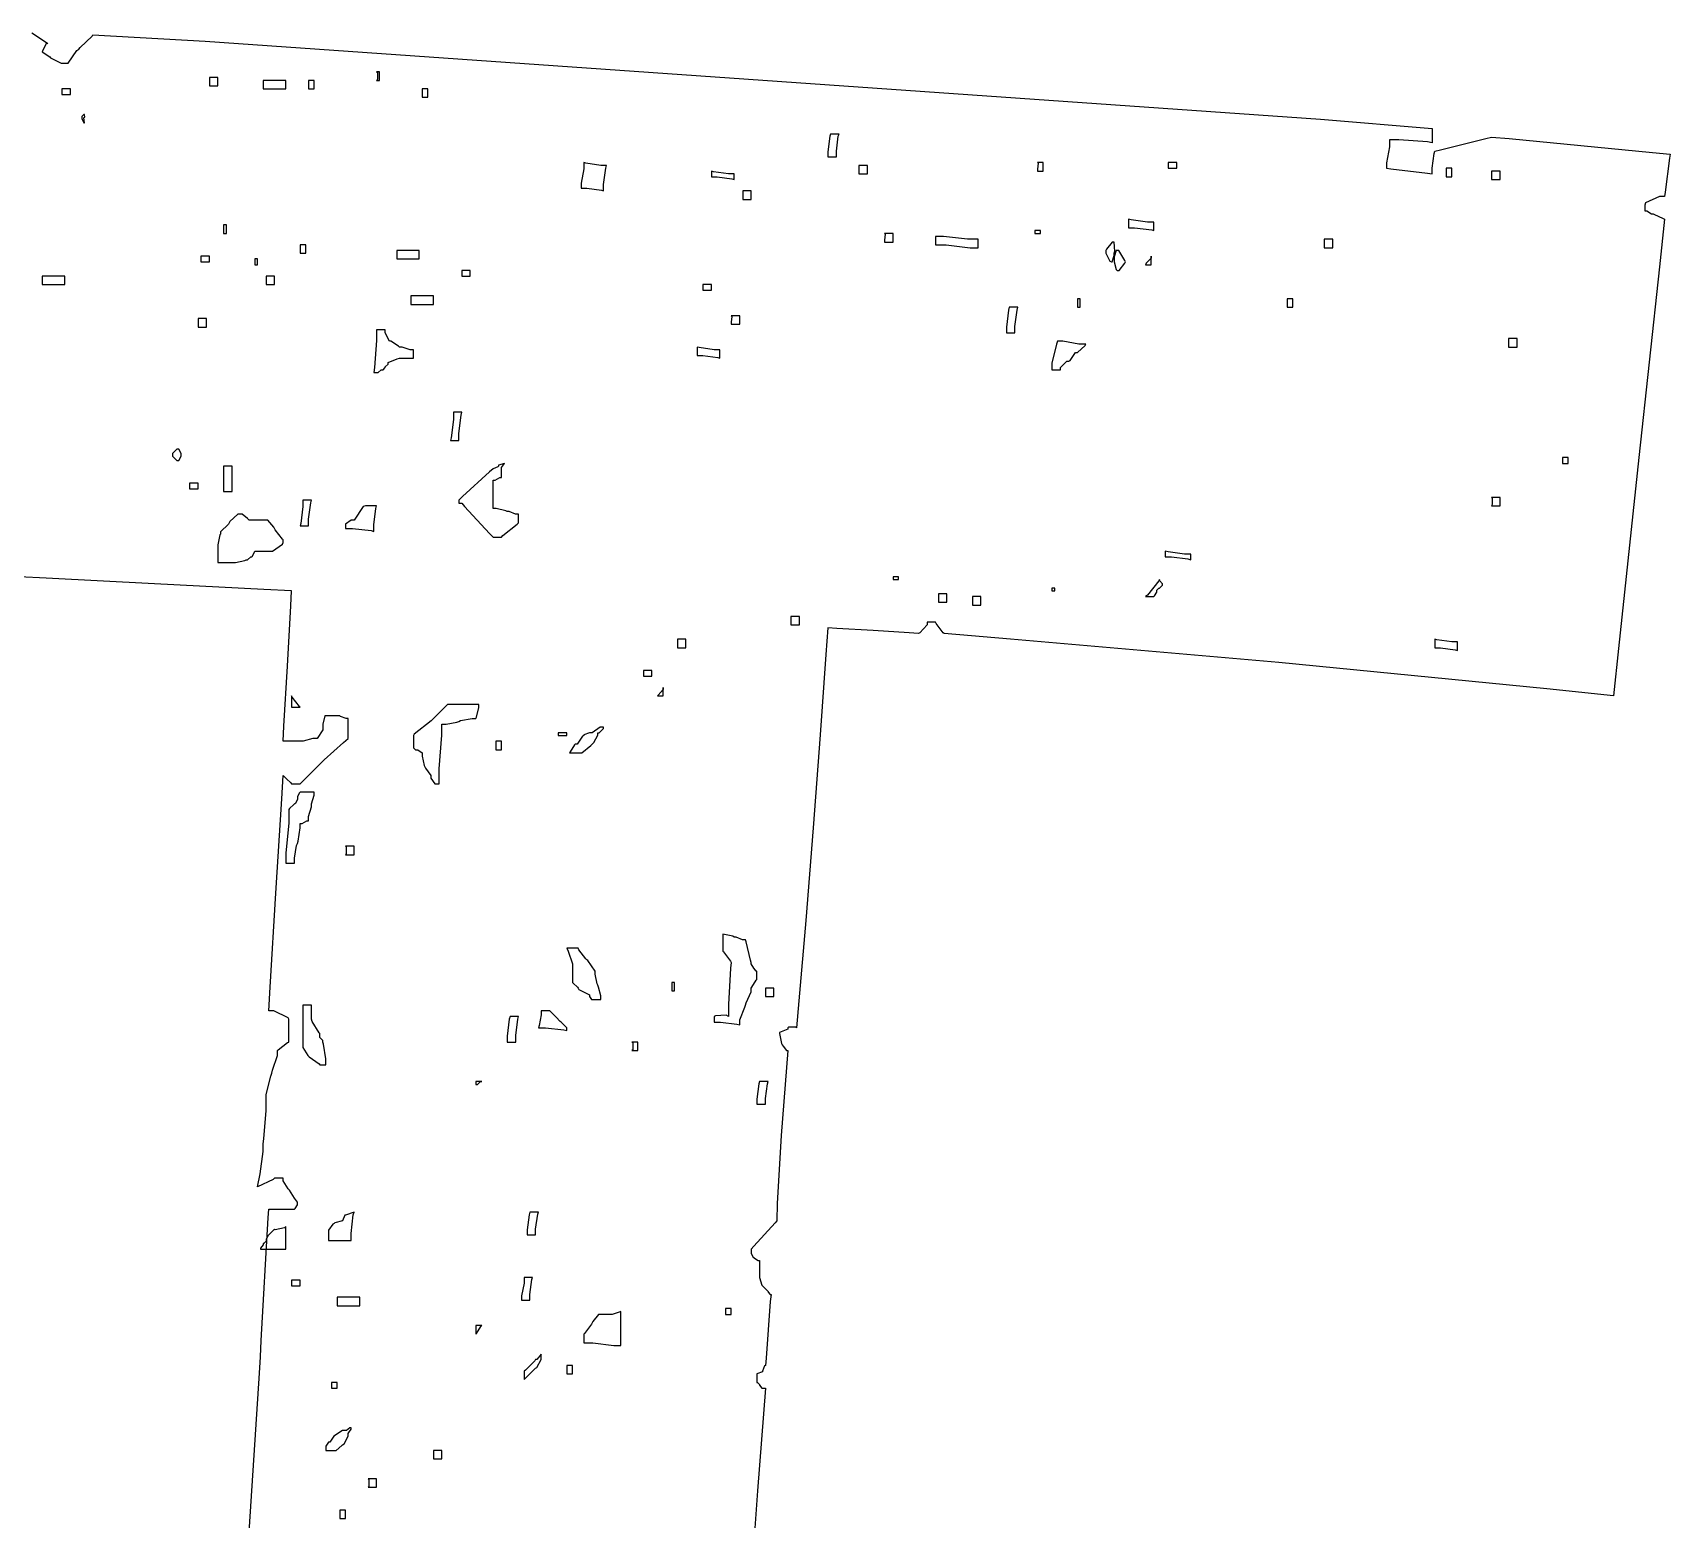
# Model space of a CAD drawing. Extents: x 54 to 303, y 49 to 296.
# Drawn here: x 193.07 to 213.43, y 277.7 to 296.18 of the extents above; entities that cross this region are included whole.
import ezdxf

# ---------------------------------------------------------------- set-up
doc = ezdxf.new("R2010")
doc.units = 0
doc.header["$MEASUREMENT"] = 0

msp = doc.modelspace()

# ---------------------------------------------------------------- linework, layer by layer
at = {"color": 7}
for points in [[(193.056, 296.184), (193.225, 296.069), (193.252, 296.051), (193.234, 296.051), (193.182, 295.945), (193.182, 295.945), (193.182, 295.945), (193.277, 295.884), (193.286, 295.874), (193.295, 295.866), (193.42, 295.804), (193.463, 295.804), (193.507, 295.804), (193.613, 295.964), (193.639, 295.981), (193.657, 295.999), (193.806, 296.14), (193.815, 296.157), (195.209, 296.078), (209.083, 295.108), (210.468, 294.992), (210.468, 294.948), (210.468, 294.849), (210.468, 294.816), (210.414, 294.826), (210.057, 294.852), (209.939, 294.852), (209.939, 294.764), (209.903, 294.565), (209.903, 294.499), (209.955, 294.491), (210.414, 294.439), (210.468, 294.429), (210.468, 294.499), (210.493, 294.684), (210.502, 294.71), (210.572, 294.728), (211.136, 294.87), (211.208, 294.886), (211.428, 294.87), (212.319, 294.782), (213.21, 294.694), (213.431, 294.676), (213.421, 294.623), (213.368, 294.2), (213.36, 294.146), (213.298, 294.146), (213.122, 294.068), (213.114, 294.04), (213.114, 294.004), (213.114, 293.97), (213.14, 293.97), (213.198, 293.934), (213.218, 293.934), (213.227, 293.926), (213.342, 293.873), (213.36, 293.864), (213.298, 293.274), (213.042, 290.901), (212.786, 288.528), (212.725, 287.937), (211.895, 288.025), (208.562, 288.352), (205.227, 288.642), (204.399, 288.713), (204.389, 288.723), (204.302, 288.838), (204.294, 288.855), (204.258, 288.855), (204.24, 288.855), (204.2, 288.855), (204.188, 288.855), (204.188, 288.82), (204.099, 288.723), (204.082, 288.713), (203.966, 288.723), (203.517, 288.749), (203.068, 288.776), (202.953, 288.785), (202.928, 288.452), (202.857, 287.452), (202.771, 286.297), (202.679, 285.144), (202.594, 284.143), (202.565, 283.81), (202.555, 283.819), (202.467, 283.819), (202.458, 283.81), (202.458, 283.793), (202.354, 283.753), (202.354, 283.74), (202.354, 283.74), (202.379, 283.615), (202.388, 283.597), (202.397, 283.581), (202.442, 283.527), (202.458, 283.527), (202.441, 283.317), (202.374, 282.47), (202.326, 281.623), (202.318, 281.41), (202.3, 281.384), (202.035, 281.094), (202.001, 281.058), (202.001, 281.023), (202.001, 281.006), (202.026, 280.952), (202.035, 280.952), (202.044, 280.943), (202.089, 280.917), (202.106, 280.917), (202.106, 280.873), (202.106, 280.774), (202.106, 280.741), (202.106, 280.706), (202.132, 280.609), (202.142, 280.599), (202.15, 280.591), (202.202, 280.538), (202.212, 280.529), (202.212, 280.52), (202.238, 280.494), (202.248, 280.494), (202.238, 280.406), (202.186, 279.701), (202.178, 279.612), (202.168, 279.604), (202.142, 279.54), (202.142, 279.54), (202.142, 279.532), (202.071, 279.506), (202.071, 279.506), (202.071, 279.47), (202.071, 279.454), (202.071, 279.414), (202.071, 279.4), (202.08, 279.4), (202.106, 279.374), (202.106, 279.364), (202.106, 279.364), (202.132, 279.33), (202.142, 279.33), (202.178, 279.33), (202.153, 279.01), (202.081, 278.05), (202, 276.949)], [(195.738, 277.223), (195.888, 279.514), (195.898, 279.717), (195.906, 279.921), (195.994, 281.446), (196.004, 281.553), (196.082, 281.553), (196.26, 281.553), (196.321, 281.553), (196.329, 281.562), (196.357, 281.608), (196.357, 281.623), (196.357, 281.641), (196.321, 281.693), (196.321, 281.693), (196.321, 281.693), (196.259, 281.791), (196.251, 281.799), (196.241, 281.809), (196.18, 281.908), (196.18, 281.94), (196.144, 281.94), (196.126, 281.94), (196.087, 281.94), (196.074, 281.94), (196.056, 281.923), (195.862, 281.833), (195.862, 281.833), (195.862, 281.833), (195.896, 281.994), (195.932, 282.271), (195.932, 282.363), (195.941, 282.435), (195.968, 282.777), (195.968, 282.892), (195.968, 282.98), (196.029, 283.21), (196.038, 283.245), (196.047, 283.281), (196.108, 283.466), (196.108, 283.527), (196.117, 283.537), (196.233, 283.625), (196.251, 283.633), (196.251, 283.677), (196.251, 283.777), (196.251, 283.81), (196.251, 283.837), (196.251, 283.896), (196.251, 283.916), (196.241, 283.934), (196.063, 284.022), (196.004, 284.022), (196.02, 284.313), (196.091, 285.485), (196.162, 286.658), (196.18, 286.949), (196.215, 286.915), (196.223, 286.906), (196.275, 286.854), (196.285, 286.844), (196.303, 286.844), (196.343, 286.844), (196.357, 286.844), (196.391, 286.844), (196.452, 286.906), (196.69, 287.14), (196.929, 287.356), (196.99, 287.408), (196.99, 287.47), (196.99, 287.609), (196.99, 287.654), (196.964, 287.654), (196.894, 287.682), (196.886, 287.69), (196.842, 287.69), (196.742, 287.69), (196.71, 287.69), (196.7, 287.69), (196.674, 287.586), (196.674, 287.55), (196.674, 287.515), (196.603, 287.408), (196.603, 287.408), (196.549, 287.408), (196.43, 287.373), (196.391, 287.373), (196.337, 287.373), (196.219, 287.373), (196.18, 287.373), (196.189, 287.559), (196.233, 288.308), (196.275, 289.057), (196.285, 289.242), (195.941, 289.26), (194.579, 289.331), (193.234, 289.402), (192.899, 289.418)]]:
    msp.add_lwpolyline(points, dxfattribs=at)
for points in [[(195.263, 295.522), (195.289, 295.522), (195.348, 295.522), (195.369, 295.522), (195.369, 295.549), (195.369, 295.608), (195.369, 295.628), (195.341, 295.628), (195.282, 295.628), (195.263, 295.628), (195.263, 295.602), (195.263, 295.542), (195.263, 295.522)], [(195.932, 295.487), (196.003, 295.487), (196.161, 295.487), (196.215, 295.487), (196.215, 295.513), (196.215, 295.573), (196.215, 295.592), (196.143, 295.592), (195.985, 295.592), (195.932, 295.592), (195.932, 295.566), (195.932, 295.508), (195.932, 295.487)], [(196.497, 295.487), (196.514, 295.487), (196.554, 295.487), (196.567, 295.487), (196.567, 295.513), (196.567, 295.573), (196.567, 295.592), (196.549, 295.592), (196.51, 295.592), (196.497, 295.592), (196.497, 295.566), (196.497, 295.508), (196.497, 295.487)], [(197.343, 295.592), (197.379, 295.592), (197.379, 295.62), (197.379, 295.679), (197.379, 295.698), (197.343, 295.698), (197.352, 295.69), (197.352, 295.602), (197.343, 295.592)], [(193.428, 295.415), (193.455, 295.415), (193.514, 295.415), (193.535, 295.415), (193.535, 295.433), (193.535, 295.475), (193.535, 295.487), (193.507, 295.487), (193.447, 295.487), (193.428, 295.487), (193.428, 295.469), (193.428, 295.43), (193.428, 295.415)], [(197.908, 295.381), (197.925, 295.381), (197.965, 295.381), (197.979, 295.381), (197.979, 295.409), (197.979, 295.468), (197.979, 295.487), (197.961, 295.487), (197.921, 295.487), (197.908, 295.487), (197.908, 295.461), (197.908, 295.402), (197.908, 295.381)], [(193.711, 295.135), (193.713, 295.136), (193.711, 295.169), (193.711, 295.169), (193.701, 295.169), (193.675, 295.144), (193.675, 295.135), (193.675, 295.117), (193.701, 295.063), (193.711, 295.063), (193.711, 295.063), (193.701, 295.126), (193.711, 295.135)], [(202.953, 294.64), (202.98, 294.64), (203.039, 294.64), (203.06, 294.64), (203.06, 294.711), (203.084, 294.896), (203.094, 294.922), (203.066, 294.922), (203.007, 294.922), (202.988, 294.922), (202.978, 294.896), (202.953, 294.705), (202.953, 294.64)], [(199.885, 294.253), (199.955, 294.253), (200.139, 294.226), (200.165, 294.217), (200.165, 294.297), (200.192, 294.499), (200.201, 294.533), (200.13, 294.533), (199.945, 294.561), (199.919, 294.569), (199.919, 294.491), (199.885, 294.313), (199.885, 294.253)], [(203.34, 294.429), (203.367, 294.429), (203.426, 294.429), (203.447, 294.429), (203.447, 294.455), (203.447, 294.514), (203.447, 294.533), (203.419, 294.533), (203.36, 294.533), (203.34, 294.533), (203.34, 294.507), (203.34, 294.449), (203.34, 294.429)], [(205.563, 294.463), (205.58, 294.463), (205.62, 294.463), (205.633, 294.463), (205.633, 294.491), (205.633, 294.55), (205.633, 294.569), (205.616, 294.569), (205.576, 294.569), (205.563, 294.569), (205.572, 294.561), (205.563, 294.488), (205.563, 294.463)], [(207.187, 294.499), (207.213, 294.499), (207.272, 294.499), (207.293, 294.499), (207.293, 294.517), (207.293, 294.557), (207.293, 294.569), (207.265, 294.569), (207.206, 294.569), (207.187, 294.569), (207.187, 294.569), (207.187, 294.517), (207.187, 294.499)], [(210.644, 294.393), (210.661, 294.393), (210.701, 294.393), (210.715, 294.393), (210.715, 294.421), (210.715, 294.48), (210.715, 294.499), (210.697, 294.499), (210.657, 294.499), (210.644, 294.499), (210.644, 294.473), (210.644, 294.414), (210.644, 294.393)], [(201.506, 294.393), (201.577, 294.393), (201.761, 294.367), (201.789, 294.357), (201.789, 294.375), (201.789, 294.416), (201.789, 294.429), (201.717, 294.429), (201.532, 294.455), (201.506, 294.463), (201.506, 294.447), (201.506, 294.407), (201.506, 294.393)], [(211.208, 294.357), (211.234, 294.357), (211.293, 294.357), (211.314, 294.357), (211.314, 294.385), (211.314, 294.444), (211.314, 294.463), (211.286, 294.463), (211.227, 294.463), (211.208, 294.463), (211.208, 294.437), (211.208, 294.378), (211.208, 294.357)], [(201.895, 294.11), (201.921, 294.11), (201.98, 294.11), (202.001, 294.11), (202.001, 294.138), (202.001, 294.197), (202.001, 294.217), (201.973, 294.217), (201.914, 294.217), (201.895, 294.217), (201.895, 294.191), (201.895, 294.131), (201.895, 294.11)], [(195.439, 293.688), (195.475, 293.688), (195.475, 293.715), (195.475, 293.774), (195.475, 293.794), (195.439, 293.794), (195.439, 293.768), (195.439, 293.708), (195.439, 293.688)], [(203.659, 293.581), (203.685, 293.581), (203.744, 293.581), (203.765, 293.581), (203.765, 293.609), (203.765, 293.668), (203.765, 293.688), (203.737, 293.688), (203.678, 293.688), (203.659, 293.688), (203.667, 293.679), (203.659, 293.606), (203.659, 293.581)], [(205.529, 293.688), (205.545, 293.688), (205.585, 293.688), (205.599, 293.688), (205.599, 293.723), (205.581, 293.723), (205.541, 293.723), (205.529, 293.723), (205.529, 293.723), (205.529, 293.688), (205.529, 293.688)], [(206.692, 293.758), (206.77, 293.758), (206.983, 293.733), (207.01, 293.723), (207.01, 293.75), (207.01, 293.809), (207.01, 293.828), (206.93, 293.828), (206.726, 293.856), (206.692, 293.864), (206.692, 293.838), (206.692, 293.779), (206.692, 293.758)], [(196.391, 293.441), (196.408, 293.441), (196.447, 293.441), (196.461, 293.441), (196.461, 293.468), (196.461, 293.528), (196.461, 293.547), (196.444, 293.547), (196.403, 293.547), (196.391, 293.547), (196.391, 293.521), (196.391, 293.461), (196.391, 293.441)], [(197.592, 293.371), (197.662, 293.371), (197.819, 293.371), (197.872, 293.371), (197.872, 293.397), (197.872, 293.456), (197.872, 293.475), (197.802, 293.475), (197.644, 293.475), (197.592, 293.475), (197.592, 293.449), (197.592, 293.391), (197.592, 293.371)], [(204.294, 293.547), (204.427, 293.547), (204.724, 293.511), (204.823, 293.511), (204.823, 293.539), (204.823, 293.598), (204.823, 293.617), (204.691, 293.617), (204.393, 293.652), (204.294, 293.652), (204.294, 293.625), (204.294, 293.568), (204.294, 293.547)], [(206.515, 293.581), (206.489, 293.581), (206.419, 293.493), (206.411, 293.475), (206.411, 293.441), (206.463, 293.344), (206.481, 293.335), (206.489, 293.335), (206.515, 293.415), (206.515, 293.441), (206.524, 293.468), (206.517, 293.581), (206.515, 293.581)], [(206.551, 293.475), (206.542, 293.475), (206.515, 293.397), (206.515, 293.371), (206.515, 293.336), (206.542, 293.238), (206.551, 293.229), (206.577, 293.229), (206.648, 293.318), (206.658, 293.335), (206.648, 293.353), (206.575, 293.475), (206.551, 293.475)], [(209.127, 293.511), (209.153, 293.511), (209.212, 293.511), (209.233, 293.511), (209.233, 293.539), (209.233, 293.598), (209.233, 293.617), (209.205, 293.617), (209.146, 293.617), (209.127, 293.617), (209.127, 293.591), (209.127, 293.532), (209.127, 293.511)], [(195.156, 293.335), (195.182, 293.335), (195.242, 293.335), (195.263, 293.335), (195.263, 293.353), (195.263, 293.393), (195.263, 293.405), (195.235, 293.405), (195.176, 293.405), (195.156, 293.405), (195.156, 293.405), (195.156, 293.353), (195.156, 293.335)], [(195.828, 293.299), (195.862, 293.299), (195.862, 293.317), (195.862, 293.358), (195.862, 293.371), (195.828, 293.371), (195.828, 293.371), (195.828, 293.317), (195.828, 293.299)], [(206.904, 293.299), (206.921, 293.299), (206.961, 293.299), (206.974, 293.299), (206.974, 293.327), (206.974, 293.386), (206.974, 293.405), (206.974, 293.379), (206.912, 293.317), (206.904, 293.299)], [(193.182, 293.052), (193.252, 293.052), (193.409, 293.052), (193.463, 293.052), (193.463, 293.08), (193.463, 293.139), (193.463, 293.158), (193.392, 293.158), (193.234, 293.158), (193.182, 293.158), (193.182, 293.132), (193.182, 293.073), (193.182, 293.052)], [(195.968, 293.052), (195.994, 293.052), (196.053, 293.052), (196.074, 293.052), (196.074, 293.08), (196.074, 293.139), (196.074, 293.158), (196.047, 293.158), (195.987, 293.158), (195.968, 293.158), (195.968, 293.132), (195.968, 293.073), (195.968, 293.052)], [(198.402, 293.158), (198.428, 293.158), (198.487, 293.158), (198.508, 293.158), (198.508, 293.176), (198.508, 293.216), (198.508, 293.229), (198.48, 293.229), (198.421, 293.229), (198.402, 293.229), (198.402, 293.229), (198.402, 293.176), (198.402, 293.158)], [(197.768, 292.806), (197.838, 292.806), (197.995, 292.806), (198.049, 292.806), (198.049, 292.833), (198.049, 292.892), (198.049, 292.912), (197.979, 292.912), (197.82, 292.912), (197.768, 292.912), (197.768, 292.886), (197.768, 292.826), (197.768, 292.806)], [(201.4, 292.982), (201.427, 292.982), (201.486, 292.982), (201.506, 292.982), (201.506, 293), (201.506, 293.04), (201.506, 293.052), (201.479, 293.052), (201.42, 293.052), (201.4, 293.052), (201.4, 293.036), (201.4, 292.996), (201.4, 292.982)], [(206.058, 292.77), (206.092, 292.77), (206.092, 292.797), (206.092, 292.857), (206.092, 292.876), (206.058, 292.876), (206.058, 292.85), (206.058, 292.79), (206.058, 292.77)], [(208.668, 292.77), (208.685, 292.77), (208.724, 292.77), (208.738, 292.77), (208.738, 292.797), (208.738, 292.857), (208.738, 292.876), (208.72, 292.876), (208.68, 292.876), (208.668, 292.876), (208.668, 292.85), (208.668, 292.79), (208.668, 292.77)], [(201.753, 292.559), (201.779, 292.559), (201.839, 292.559), (201.859, 292.559), (201.859, 292.586), (201.859, 292.646), (201.859, 292.665), (201.832, 292.665), (201.772, 292.665), (201.753, 292.665), (201.761, 292.657), (201.753, 292.584), (201.753, 292.559)], [(205.176, 292.453), (205.202, 292.453), (205.26, 292.453), (205.281, 292.453), (205.281, 292.533), (205.307, 292.735), (205.317, 292.77), (205.289, 292.77), (205.23, 292.77), (205.21, 292.77), (205.201, 292.735), (205.176, 292.524), (205.176, 292.453)], [(195.122, 292.523), (195.148, 292.523), (195.206, 292.523), (195.227, 292.523), (195.227, 292.55), (195.227, 292.61), (195.227, 292.629), (195.2, 292.629), (195.141, 292.629), (195.122, 292.629), (195.122, 292.603), (195.122, 292.544), (195.122, 292.523)], [(197.309, 291.96), (197.343, 291.96), (197.361, 291.96), (197.401, 291.994), (197.415, 291.994), (197.423, 291.994), (197.449, 292.021), (197.449, 292.03), (197.485, 292.064), (197.485, 292.082), (197.598, 292.128), (197.626, 292.136), (197.67, 292.136), (197.769, 292.136), (197.802, 292.136), (197.802, 292.154), (197.802, 292.194), (197.802, 292.206), (197.802, 292.24), (197.758, 292.24), (197.659, 292.276), (197.626, 292.276), (197.616, 292.286), (197.52, 292.347), (197.52, 292.347), (197.502, 292.347), (197.449, 292.454), (197.449, 292.489), (197.431, 292.489), (197.392, 292.489), (197.379, 292.489), (197.343, 292.489), (197.343, 292.356), (197.317, 292.021), (197.309, 291.96)], [(201.33, 292.17), (201.4, 292.17), (201.585, 292.146), (201.613, 292.136), (201.613, 292.162), (201.613, 292.221), (201.613, 292.24), (201.541, 292.24), (201.356, 292.268), (201.33, 292.276), (201.33, 292.25), (201.33, 292.191), (201.33, 292.17)], [(205.74, 291.994), (205.766, 291.994), (205.825, 291.994), (205.846, 291.994), (205.846, 292.021), (205.925, 292.1), (205.952, 292.1), (205.969, 292.11), (206.035, 292.206), (206.058, 292.206), (206.058, 292.206), (206.153, 292.294), (206.163, 292.312), (206.074, 292.312), (205.876, 292.347), (205.81, 292.347), (205.8, 292.312), (205.74, 292.074), (205.74, 291.994)], [(211.42, 292.276), (211.446, 292.276), (211.505, 292.276), (211.526, 292.276), (211.526, 292.304), (211.526, 292.363), (211.526, 292.383), (211.498, 292.383), (211.439, 292.383), (211.42, 292.383), (211.42, 292.356), (211.42, 292.297), (211.42, 292.276)], [(198.261, 291.112), (198.287, 291.112), (198.346, 291.112), (198.367, 291.112), (198.367, 291.2), (198.392, 291.43), (198.402, 291.465), (198.375, 291.465), (198.316, 291.465), (198.297, 291.465), (198.297, 291.376), (198.269, 291.148), (198.261, 291.112)], [(194.874, 291.006), (194.856, 291.006), (194.804, 290.953), (194.804, 290.935), (194.804, 290.919), (194.856, 290.865), (194.874, 290.865), (194.882, 290.865), (194.91, 290.919), (194.91, 290.935), (194.91, 290.953), (194.882, 291.006), (194.874, 291.006)], [(198.402, 290.336), (198.436, 290.292), (198.746, 289.957), (198.79, 289.913), (198.826, 289.913), (198.842, 289.913), (198.883, 289.913), (198.896, 289.913), (198.913, 289.931), (199.089, 290.073), (199.107, 290.09), (199.107, 290.108), (199.107, 290.147), (199.107, 290.16), (199.107, 290.196), (199.071, 290.196), (198.993, 290.23), (198.967, 290.23), (198.949, 290.24), (198.829, 290.266), (198.79, 290.266), (198.79, 290.31), (198.79, 290.409), (198.79, 290.442), (198.79, 290.486), (198.79, 290.586), (198.79, 290.619), (198.816, 290.619), (198.876, 290.653), (198.896, 290.653), (198.896, 290.681), (198.896, 290.74), (198.896, 290.759), (198.896, 290.777), (198.931, 290.829), (198.931, 290.829), (198.931, 290.829), (198.86, 290.805), (198.86, 290.795), (198.851, 290.787), (198.79, 290.759), (198.79, 290.759), (198.746, 290.725), (198.411, 290.416), (198.367, 290.372), (198.367, 290.336), (198.367, 290.336), (198.402, 290.336), (198.402, 290.336)], [(212.09, 290.829), (212.106, 290.829), (212.146, 290.829), (212.16, 290.829), (212.16, 290.847), (212.16, 290.889), (212.16, 290.901), (212.142, 290.901), (212.102, 290.901), (212.09, 290.901), (212.09, 290.901), (212.09, 290.847), (212.09, 290.829)], [(195.439, 290.477), (195.465, 290.477), (195.524, 290.477), (195.545, 290.477), (195.545, 290.557), (195.545, 290.736), (195.545, 290.795), (195.518, 290.795), (195.458, 290.795), (195.439, 290.795), (195.439, 290.716), (195.439, 290.537), (195.439, 290.477)], [(195.016, 290.513), (195.042, 290.513), (195.101, 290.513), (195.122, 290.513), (195.122, 290.531), (195.122, 290.57), (195.122, 290.583), (195.094, 290.583), (195.035, 290.583), (195.016, 290.583), (195.016, 290.566), (195.016, 290.526), (195.016, 290.513)], [(211.208, 290.3), (211.234, 290.3), (211.293, 290.3), (211.314, 290.3), (211.314, 290.328), (211.314, 290.387), (211.314, 290.406), (211.286, 290.406), (211.227, 290.406), (211.208, 290.406), (211.216, 290.398), (211.216, 290.318), (211.208, 290.3)], [(196.391, 290.054), (196.417, 290.054), (196.476, 290.054), (196.497, 290.054), (196.497, 290.134), (196.523, 290.338), (196.533, 290.372), (196.505, 290.372), (196.446, 290.372), (196.427, 290.372), (196.427, 290.293), (196.4, 290.081), (196.391, 290.054)], [(197.203, 290.3), (197.175, 290.292), (197.063, 290.124), (197.026, 290.124), (197.026, 290.124), (196.956, 290.072), (196.956, 290.054), (196.956, 290.019), (197.044, 290.019), (197.273, 289.993), (197.309, 289.983), (197.309, 290.063), (197.334, 290.266), (197.343, 290.3), (197.308, 290.3), (197.229, 290.3), (197.203, 290.3)], [(195.651, 290.196), (195.615, 290.196), (195.518, 290.108), (195.509, 290.09), (195.5, 290.073), (195.403, 289.979), (195.403, 289.947), (195.393, 289.939), (195.369, 289.814), (195.369, 289.771), (195.369, 289.727), (195.369, 289.628), (195.369, 289.595), (195.413, 289.595), (195.512, 289.595), (195.545, 289.595), (195.589, 289.595), (195.703, 289.622), (195.721, 289.631), (195.738, 289.631), (195.778, 289.667), (195.792, 289.667), (195.8, 289.676), (195.828, 289.737), (195.828, 289.737), (195.828, 289.737), (195.96, 289.737), (196.004, 289.737), (196.048, 289.737), (196.171, 289.825), (196.18, 289.843), (196.18, 289.877), (196.171, 289.887), (196.082, 290.001), (196.074, 290.019), (196.064, 290.037), (195.991, 290.124), (195.968, 290.124), (195.914, 290.124), (195.794, 290.124), (195.756, 290.124), (195.738, 290.142), (195.672, 290.196), (195.651, 290.196)], [(207.151, 289.667), (207.229, 289.667), (207.433, 289.64), (207.469, 289.631), (207.469, 289.649), (207.469, 289.688), (207.469, 289.701), (207.389, 289.701), (207.185, 289.728), (207.151, 289.737), (207.151, 289.737), (207.151, 289.684), (207.151, 289.667)], [(203.765, 289.384), (203.781, 289.384), (203.822, 289.384), (203.835, 289.384), (203.835, 289.418), (203.817, 289.418), (203.778, 289.418), (203.765, 289.418), (203.765, 289.418), (203.765, 289.393), (203.765, 289.384)], [(204.329, 289.101), (204.355, 289.101), (204.414, 289.101), (204.435, 289.101), (204.435, 289.129), (204.435, 289.188), (204.435, 289.208), (204.407, 289.208), (204.348, 289.208), (204.329, 289.208), (204.329, 289.181), (204.329, 289.122), (204.329, 289.101)], [(205.74, 289.242), (205.776, 289.242), (205.776, 289.278), (205.74, 289.278), (205.74, 289.278), (205.74, 289.242), (205.74, 289.242)], [(206.904, 289.172), (206.921, 289.172), (206.961, 289.172), (206.974, 289.172), (207.01, 289.172), (207.018, 289.181), (207.045, 289.227), (207.045, 289.242), (207.045, 289.252), (207.071, 289.278), (207.081, 289.278), (207.117, 289.314), (207.117, 289.331), (207.081, 289.372), (207.081, 289.384), (207.071, 289.367), (206.93, 289.19), (206.904, 289.172)], [(204.752, 289.065), (204.778, 289.065), (204.837, 289.065), (204.858, 289.065), (204.858, 289.093), (204.858, 289.153), (204.858, 289.172), (204.83, 289.172), (204.771, 289.172), (204.752, 289.172), (204.752, 289.145), (204.752, 289.086), (204.752, 289.065)], [(202.494, 288.819), (202.521, 288.819), (202.58, 288.819), (202.601, 288.819), (202.601, 288.846), (202.601, 288.906), (202.601, 288.925), (202.573, 288.925), (202.514, 288.925), (202.494, 288.925), (202.494, 288.899), (202.494, 288.84), (202.494, 288.819)], [(201.083, 288.536), (201.109, 288.536), (201.169, 288.536), (201.19, 288.536), (201.19, 288.564), (201.19, 288.623), (201.19, 288.642), (201.162, 288.642), (201.103, 288.642), (201.083, 288.642), (201.083, 288.616), (201.083, 288.557), (201.083, 288.536)], [(210.502, 288.536), (210.572, 288.536), (210.757, 288.512), (210.785, 288.502), (210.785, 288.53), (210.785, 288.589), (210.785, 288.608), (210.713, 288.608), (210.528, 288.634), (210.502, 288.642), (210.502, 288.616), (210.502, 288.557), (210.502, 288.536)], [(200.66, 288.183), (200.686, 288.183), (200.746, 288.183), (200.767, 288.183), (200.767, 288.201), (200.767, 288.243), (200.767, 288.255), (200.739, 288.255), (200.679, 288.255), (200.66, 288.255), (200.66, 288.255), (200.66, 288.201), (200.66, 288.183)], [(200.837, 287.937), (200.853, 287.937), (200.893, 287.937), (200.907, 287.937), (200.907, 287.964), (200.907, 288.024), (200.907, 288.043), (200.907, 288.017), (200.845, 287.947), (200.837, 287.937)], [(196.285, 287.796), (196.311, 287.796), (196.371, 287.796), (196.391, 287.796), (196.382, 287.806), (196.293, 287.92), (196.285, 287.937), (196.285, 287.903), (196.285, 287.824), (196.285, 287.796)], [(197.802, 287.302), (197.802, 287.293), (197.828, 287.267), (197.838, 287.267), (197.855, 287.267), (197.908, 287.231), (197.908, 287.231), (197.908, 287.187), (197.934, 287.073), (197.944, 287.055), (197.952, 287.038), (198.015, 286.946), (198.015, 286.915), (198.015, 286.915), (198.067, 286.844), (198.085, 286.844), (198.121, 286.844), (198.121, 287.03), (198.155, 287.447), (198.155, 287.584), (198.207, 287.584), (198.34, 287.612), (198.367, 287.62), (198.384, 287.63), (198.529, 287.654), (198.578, 287.654), (198.586, 287.672), (198.614, 287.792), (198.614, 287.831), (198.57, 287.831), (198.471, 287.831), (198.438, 287.831), (198.384, 287.831), (198.225, 287.831), (198.225, 287.831), (198.225, 287.831), (198.075, 287.682), (198.049, 287.654), (198.023, 287.628), (197.811, 287.462), (197.802, 287.444), (197.802, 287.408), (197.802, 287.382), (197.802, 287.322), (197.802, 287.302)], [(198.826, 287.267), (198.842, 287.267), (198.883, 287.267), (198.896, 287.267), (198.896, 287.295), (198.896, 287.354), (198.896, 287.373), (198.878, 287.373), (198.839, 287.373), (198.826, 287.373), (198.826, 287.347), (198.826, 287.288), (198.826, 287.267)], [(199.602, 287.444), (199.628, 287.444), (199.687, 287.444), (199.708, 287.444), (199.708, 287.478), (199.68, 287.478), (199.621, 287.478), (199.602, 287.478), (199.602, 287.478), (199.602, 287.453), (199.602, 287.444)], [(200.165, 287.55), (200.121, 287.55), (200.022, 287.478), (199.989, 287.478), (199.989, 287.478), (199.919, 287.453), (199.919, 287.444), (199.901, 287.435), (199.835, 287.338), (199.813, 287.338), (199.803, 287.329), (199.751, 287.241), (199.742, 287.231), (199.769, 287.231), (199.828, 287.231), (199.849, 287.231), (199.893, 287.231), (200.007, 287.321), (200.025, 287.338), (200.042, 287.356), (200.095, 287.448), (200.095, 287.478), (200.112, 287.478), (200.165, 287.532), (200.165, 287.55)], [(196.391, 286.738), (196.382, 286.73), (196.357, 286.684), (196.357, 286.668), (196.357, 286.65), (196.329, 286.596), (196.321, 286.596), (196.311, 286.588), (196.259, 286.536), (196.251, 286.526), (196.251, 286.359), (196.215, 285.983), (196.215, 285.856), (196.241, 285.856), (196.3, 285.856), (196.321, 285.856), (196.321, 285.918), (196.347, 286.077), (196.357, 286.103), (196.365, 286.13), (196.391, 286.296), (196.391, 286.349), (196.417, 286.349), (196.476, 286.385), (196.497, 286.385), (196.497, 286.439), (196.533, 286.558), (196.533, 286.596), (196.533, 286.596), (196.567, 286.704), (196.567, 286.738), (196.523, 286.738), (196.424, 286.738), (196.391, 286.738)], [(196.956, 285.962), (196.982, 285.962), (197.042, 285.962), (197.062, 285.962), (197.062, 285.988), (197.062, 286.048), (197.062, 286.067), (197.035, 286.067), (196.975, 286.067), (196.956, 286.067), (196.964, 286.059), (196.964, 285.972), (196.956, 285.962)], [(201.542, 283.95), (201.542, 283.934), (201.542, 283.894), (201.542, 283.88), (201.621, 283.88), (201.823, 283.855), (201.859, 283.846), (201.859, 283.907), (201.92, 284.066), (201.929, 284.092), (201.938, 284.12), (202.001, 284.258), (202.001, 284.303), (202.009, 284.313), (202.062, 284.401), (202.071, 284.409), (202.071, 284.445), (202.071, 284.463), (202.071, 284.503), (202.071, 284.515), (202.062, 284.515), (202.035, 284.551), (202.035, 284.551), (202.035, 284.551), (202.001, 284.605), (202.001, 284.621), (201.991, 284.649), (201.938, 284.878), (201.929, 284.904), (201.894, 284.904), (201.815, 284.938), (201.789, 284.938), (201.771, 284.948), (201.648, 284.974), (201.648, 284.974), (201.648, 284.922), (201.648, 284.802), (201.648, 284.762), (201.657, 284.754), (201.743, 284.639), (201.753, 284.621), (201.743, 284.551), (201.719, 284.1), (201.719, 283.95), (201.691, 283.968), (201.559, 283.96), (201.542, 283.95)], [(199.778, 284.551), (199.778, 284.525), (199.778, 284.445), (199.778, 284.445), (199.778, 284.429), (199.778, 284.375), (199.778, 284.375), (199.787, 284.366), (199.839, 284.313), (199.849, 284.303), (199.857, 284.287), (199.989, 284.22), (199.989, 284.198), (199.989, 284.198), (200.015, 284.163), (200.025, 284.163), (200.051, 284.163), (200.11, 284.163), (200.131, 284.163), (200.131, 284.207), (200.104, 284.313), (200.095, 284.339), (200.086, 284.357), (200.061, 284.477), (200.061, 284.515), (200.061, 284.515), (199.971, 284.648), (199.955, 284.656), (199.945, 284.666), (199.857, 284.781), (199.849, 284.798), (199.813, 284.798), (199.734, 284.798), (199.708, 284.798), (199.724, 284.763), (199.778, 284.605), (199.778, 284.551)], [(201.013, 284.269), (201.047, 284.269), (201.047, 284.296), (201.047, 284.355), (201.047, 284.375), (201.013, 284.375), (201.013, 284.348), (201.013, 284.289), (201.013, 284.269)], [(202.178, 284.198), (202.204, 284.198), (202.262, 284.198), (202.282, 284.198), (202.282, 284.225), (202.282, 284.284), (202.282, 284.303), (202.256, 284.303), (202.197, 284.303), (202.178, 284.303), (202.178, 284.277), (202.178, 284.219), (202.178, 284.198)], [(196.427, 284.092), (196.427, 284.032), (196.427, 283.892), (196.427, 283.846), (196.427, 283.784), (196.427, 283.644), (196.427, 283.597), (196.427, 283.563), (196.488, 283.466), (196.497, 283.457), (196.505, 283.449), (196.628, 283.361), (196.638, 283.351), (196.656, 283.351), (196.696, 283.351), (196.71, 283.351), (196.71, 283.422), (196.682, 283.607), (196.674, 283.633), (196.674, 283.651), (196.638, 283.691), (196.638, 283.704), (196.638, 283.74), (196.628, 283.749), (196.541, 283.89), (196.533, 283.916), (196.533, 283.96), (196.533, 284.059), (196.533, 284.092), (196.533, 284.092), (196.453, 284.092), (196.427, 284.092)], [(198.967, 283.633), (198.993, 283.633), (199.052, 283.633), (199.073, 283.633), (199.073, 283.713), (199.098, 283.916), (199.107, 283.95), (199.081, 283.95), (199.022, 283.95), (199.003, 283.95), (198.993, 283.916), (198.967, 283.705), (198.967, 283.633)], [(199.355, 283.81), (199.444, 283.81), (199.672, 283.784), (199.708, 283.774), (199.708, 283.81), (199.698, 283.819), (199.645, 283.872), (199.636, 283.88), (199.627, 283.89), (199.575, 283.942), (199.566, 283.95), (199.557, 283.96), (199.504, 284.014), (199.496, 284.022), (199.46, 284.022), (199.442, 284.022), (199.402, 284.022), (199.39, 284.022), (199.39, 283.97), (199.364, 283.837), (199.355, 283.81)], [(200.518, 283.527), (200.536, 283.527), (200.576, 283.527), (200.59, 283.527), (200.59, 283.555), (200.59, 283.614), (200.59, 283.633), (200.572, 283.633), (200.531, 283.633), (200.518, 283.633), (200.527, 283.625), (200.527, 283.537), (200.518, 283.527)], [(198.578, 283.104), (198.596, 283.104), (198.636, 283.14), (198.65, 283.14), (198.632, 283.14), (198.591, 283.14), (198.578, 283.14), (198.578, 283.14), (198.578, 283.104), (198.578, 283.104)], [(202.071, 282.858), (202.098, 282.858), (202.157, 282.858), (202.178, 282.858), (202.178, 282.929), (202.202, 283.114), (202.212, 283.14), (202.184, 283.14), (202.125, 283.14), (202.106, 283.14), (202.096, 283.114), (202.071, 282.922), (202.071, 282.858)], [(196.956, 281.481), (196.946, 281.481), (196.92, 281.41), (196.92, 281.41), (196.92, 281.41), (196.822, 281.386), (196.814, 281.376), (196.796, 281.368), (196.744, 281.295), (196.744, 281.27), (196.744, 281.244), (196.744, 281.185), (196.744, 281.164), (196.814, 281.164), (196.973, 281.164), (197.026, 281.164), (197.026, 281.252), (197.052, 281.482), (197.062, 281.517), (197.062, 281.517), (196.956, 281.481), (196.956, 281.481)], [(199.213, 281.234), (199.239, 281.234), (199.299, 281.234), (199.319, 281.234), (199.319, 281.306), (199.346, 281.491), (199.355, 281.517), (199.328, 281.517), (199.268, 281.517), (199.249, 281.517), (199.239, 281.482), (199.213, 281.296), (199.213, 281.234)], [(196.074, 281.304), (196.064, 281.296), (196.012, 281.244), (196.004, 281.234), (195.994, 281.226), (195.968, 281.18), (195.968, 281.164), (195.968, 281.156), (195.941, 281.128), (195.932, 281.128), (195.932, 281.112), (195.898, 281.071), (195.898, 281.058), (195.976, 281.058), (196.154, 281.058), (196.215, 281.058), (196.215, 281.129), (196.215, 281.288), (196.215, 281.34), (196.197, 281.324), (196.082, 281.296), (196.074, 281.304)], [(196.285, 280.599), (196.311, 280.599), (196.371, 280.599), (196.391, 280.599), (196.391, 280.617), (196.391, 280.658), (196.391, 280.671), (196.364, 280.671), (196.304, 280.671), (196.285, 280.671), (196.285, 280.653), (196.285, 280.613), (196.285, 280.599)], [(199.143, 280.422), (199.169, 280.422), (199.228, 280.422), (199.249, 280.422), (199.249, 280.494), (199.274, 280.679), (199.283, 280.705), (199.257, 280.705), (199.198, 280.705), (199.179, 280.705), (199.179, 280.635), (199.143, 280.476), (199.143, 280.422)], [(196.85, 280.352), (196.92, 280.352), (197.079, 280.352), (197.133, 280.352), (197.133, 280.38), (197.133, 280.439), (197.133, 280.458), (197.061, 280.458), (196.902, 280.458), (196.85, 280.458), (196.85, 280.432), (196.85, 280.373), (196.85, 280.352)], [(200.378, 280.282), (200.36, 280.274), (200.272, 280.246), (200.272, 280.246), (200.236, 280.246), (200.157, 280.246), (200.131, 280.246), (200.104, 280.246), (200.033, 280.159), (200.025, 280.142), (200.015, 280.124), (199.927, 280.009), (199.919, 279.999), (199.919, 279.973), (199.919, 279.914), (199.919, 279.893), (200.033, 279.893), (200.291, 279.859), (200.378, 279.859), (200.378, 279.965), (200.378, 280.203), (200.378, 280.282)], [(201.683, 280.246), (201.699, 280.246), (201.739, 280.246), (201.753, 280.246), (201.753, 280.264), (201.753, 280.305), (201.753, 280.318), (201.735, 280.318), (201.695, 280.318), (201.683, 280.318), (201.683, 280.3), (201.683, 280.26), (201.683, 280.246)], [(198.578, 279.999), (198.586, 280.009), (198.64, 280.097), (198.65, 280.106), (198.632, 280.106), (198.591, 280.106), (198.578, 280.106), (198.578, 280.079), (198.578, 280.02), (198.578, 279.999)], [(199.319, 279.683), (199.31, 279.666), (199.195, 279.55), (199.179, 279.54), (199.179, 279.506), (199.179, 279.49), (199.179, 279.45), (199.179, 279.436), (199.187, 279.446), (199.239, 279.498), (199.249, 279.506), (199.257, 279.516), (199.31, 279.568), (199.319, 279.576), (199.336, 279.586), (199.39, 279.683), (199.39, 279.683), (199.39, 279.701), (199.39, 279.74), (199.39, 279.753), (199.39, 279.753), (199.336, 279.683), (199.319, 279.683)], [(199.708, 279.506), (199.724, 279.506), (199.765, 279.506), (199.778, 279.506), (199.778, 279.534), (199.778, 279.593), (199.778, 279.612), (199.76, 279.612), (199.721, 279.612), (199.708, 279.612), (199.708, 279.586), (199.708, 279.527), (199.708, 279.506)], [(196.78, 279.33), (196.796, 279.33), (196.836, 279.33), (196.85, 279.33), (196.85, 279.348), (196.85, 279.388), (196.85, 279.4), (196.832, 279.4), (196.792, 279.4), (196.78, 279.4), (196.78, 279.4), (196.78, 279.348), (196.78, 279.33)], [(197.026, 278.835), (197.008, 278.835), (196.969, 278.801), (196.956, 278.801), (196.919, 278.801), (196.81, 278.73), (196.76, 278.658), (196.744, 278.658), (196.744, 278.658), (196.71, 278.606), (196.71, 278.588), (196.71, 278.554), (196.736, 278.554), (196.794, 278.554), (196.814, 278.554), (196.84, 278.554), (196.911, 278.616), (196.92, 278.624), (196.937, 278.634), (196.99, 278.733), (196.99, 278.765), (196.999, 278.775), (197.026, 278.82), (197.026, 278.835)], [(198.049, 278.448), (198.075, 278.448), (198.134, 278.448), (198.155, 278.448), (198.155, 278.475), (198.155, 278.535), (198.155, 278.554), (198.127, 278.554), (198.068, 278.554), (198.049, 278.554), (198.049, 278.528), (198.049, 278.468), (198.049, 278.448)], [(197.239, 278.095), (197.265, 278.095), (197.323, 278.095), (197.343, 278.095), (197.343, 278.123), (197.343, 278.182), (197.343, 278.201), (197.317, 278.201), (197.258, 278.201), (197.239, 278.201), (197.247, 278.193), (197.247, 278.105), (197.239, 278.095)], [(196.886, 277.706), (196.902, 277.706), (196.942, 277.706), (196.956, 277.706), (196.956, 277.734), (196.956, 277.793), (196.956, 277.813), (196.938, 277.813), (196.898, 277.813), (196.886, 277.813), (196.886, 277.786), (196.886, 277.727), (196.886, 277.706)]]:
    msp.add_lwpolyline(points, close=True, dxfattribs=at)

doc.saveas('drawing.dxf')
